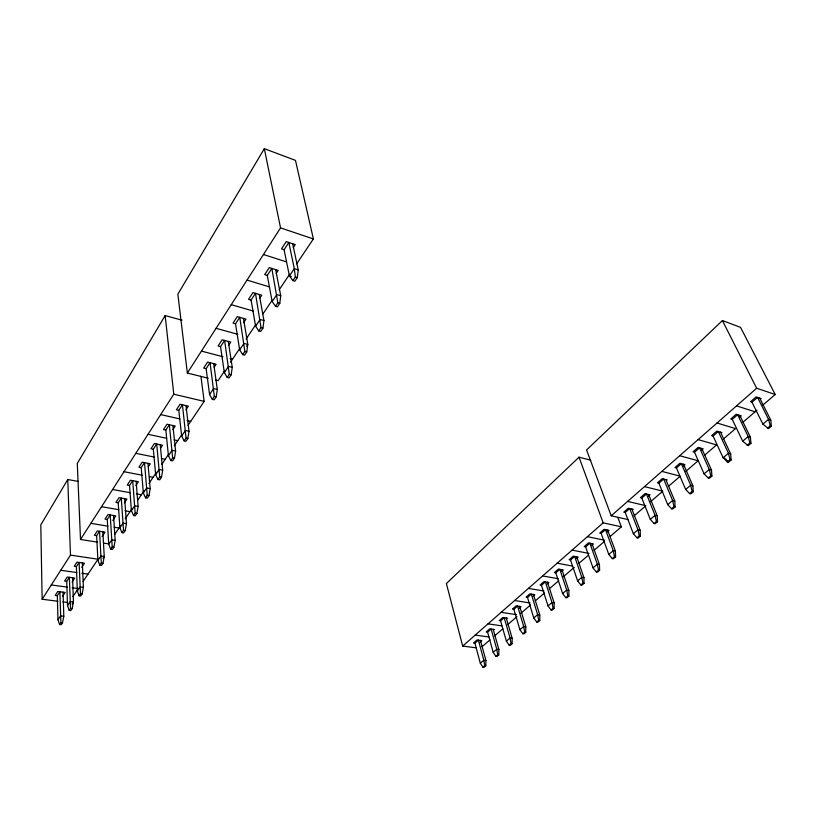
<?xml version="1.0" encoding="UTF-8"?>
<svg xmlns="http://www.w3.org/2000/svg" width="816" height="816" viewBox="0 0 816 816"><rect width="100%" height="100%" fill="white"/><g stroke="black" fill="none" stroke-linecap="round" stroke-linejoin="round"><path stroke-width="1.22" d="M532.909 596.363L534.817 594.711L529.9 593.895L526.085 597.22L527.493 597.445L533.776 617.947L536.755 622.016L537.826 622.169L539.774 620.537L539.794 614.989L533.419 594.476M519.211 608.226L521.077 606.614L516.181 605.839L512.468 609.083L513.866 609.297L519.904 629.687L522.801 633.736L523.862 633.889L525.759 632.298L525.81 626.79L519.68 606.39M509.194 645.17L511.051 643.61L510.071 638.01L504.196 617.702L500.565 620.864L506.379 641.131L509.194 645.17L510.245 645.313L512.101 643.753L512.173 638.296L506.287 618.018M495.914 656.319L497.729 654.799L496.791 649.25L491.14 629.065L487.591 632.145L493.18 652.3L495.914 656.319L496.964 656.452L498.78 654.932L498.882 649.526L493.211 629.36M482.97 667.202L484.735 665.723L483.827 660.215L478.39 640.142L474.932 643.151L480.308 663.194L482.97 667.202L484.01 667.325L485.775 665.846L485.908 660.47L480.461 640.427M292.893 280.602L295.351 276.971L294.301 268.658L288.833 242.464L284.08 249.727L289.425 275.91L292.893 280.602L294.862 281.214L297.32 277.593L298.228 269.902L292.699 243.739M275.482 306.275L277.838 302.797L271.83 268.413L267.26 275.39L272.167 301.543L275.482 306.275L277.42 306.847L279.786 303.379L280.735 295.749L275.645 269.617M258.754 330.929L261.018 327.593L255.479 293.352L251.083 300.064L255.592 326.155L258.754 330.929L260.671 331.469L262.946 328.134L263.935 320.566L259.253 294.484M242.678 354.623L244.851 351.421L239.751 317.342L235.528 323.799L239.659 349.829L242.678 354.623L244.576 355.133L246.758 351.92L247.789 344.423L243.494 318.403M227.215 377.42L229.306 374.33L224.624 340.435L220.544 346.647L224.339 372.606L227.215 377.42L229.092 377.9L231.193 374.809L232.254 367.373L228.317 341.435M212.323 399.371L214.343 396.392L210.038 362.671L206.122 368.659L209.579 394.526L212.323 399.371L214.19 399.809L216.209 396.841L217.301 389.467L213.7 363.61M184.171 440.875L186.048 438.11L182.437 404.787L178.786 410.366L181.652 436.019L184.171 440.875L185.987 441.262L187.864 438.508L189.006 431.276L186.007 405.623M170.84 460.53L172.645 457.868L169.351 424.748L165.832 430.124L168.422 455.665L170.84 460.53L172.635 460.897L174.451 458.235L175.613 451.064L172.89 425.534M157.967 479.502L159.722 476.921L156.723 444.026L153.316 449.218L155.662 474.626L157.967 479.502L159.752 479.839L161.497 477.268L162.68 470.169L160.222 444.761M145.544 497.821L147.227 495.332L144.514 462.652L141.219 467.67L143.33 492.946L145.544 497.821L147.298 498.137L148.991 495.659L150.195 488.621L147.971 463.335M133.538 515.518L135.16 513.121L132.712 480.655L129.52 485.52L131.407 510.653L133.538 515.518L135.272 515.824L136.904 513.417L138.128 506.45L136.129 481.307M121.921 532.644L123.502 530.318L121.288 498.076L118.208 502.778L119.881 527.779L121.921 532.644L123.644 532.919L125.225 530.594L126.46 523.688L124.675 498.688M110.69 549.199L112.21 546.955L110.231 514.947L107.253 519.496L108.732 544.343L110.69 549.199L112.394 549.464L113.914 547.22L115.168 540.376L113.587 515.518M99.817 565.233L101.296 563.05L99.532 531.277L96.635 535.684L97.93 560.388L99.817 565.233L101.5 565.478L102.979 563.305L104.234 556.522L102.847 531.818M79.081 595.802L80.468 593.752L79.101 562.438L76.388 566.59L77.336 590.978L79.081 595.802L80.723 596.017L82.11 593.977L83.385 587.316L82.345 562.918M69.187 610.388L70.533 608.399L69.35 577.32L66.718 581.339L67.514 605.584L69.187 610.388L70.819 610.582L72.165 608.603L73.44 602.014L72.563 577.759M59.588 624.536L60.894 622.608L59.884 591.763L57.324 595.66L57.977 619.742L59.588 624.536L61.2 624.719L62.506 622.792L63.801 616.264L63.056 592.171M78.54 481.491L67.759 479.512L40.8 524.892L42.136 599.25L57.916 601.239M182.029 320.198L165.158 315.568L77.285 463.478L80.509 539.488L97.461 542.14M296.626 263.864L313.385 238.945L295.474 160.364L264.323 148.675L177.857 294.199L187.354 373.045L208.243 378.236M42.136 599.25L70.472 555.125L67.759 479.512M80.509 539.488L173.777 394.199L165.158 315.568M187.354 373.045L280.541 227.878L264.323 148.675M62.597 596.343L65.168 592.447L57.763 591.478L55.213 595.394L57.324 595.66M72.043 582.063L74.695 578.054L67.208 577.024L64.576 581.053L66.718 581.339M81.763 567.365L84.497 563.224L76.939 562.122L74.225 566.273L76.388 566.59M102.133 536.561L105.04 532.175L97.318 530.92L94.432 535.337L96.635 535.684M112.812 520.435L115.811 515.896L107.998 514.559L105.019 519.119L107.253 519.496M124.44 502.84L126.919 499.096L119.024 497.678L115.954 502.381L118.208 502.778M135.844 485.612L138.404 481.736L130.417 480.226L127.245 485.092L129.52 485.52M148.288 466.803L150.266 463.794L142.198 462.193L138.914 467.221L141.219 467.67M160.487 448.351L162.537 445.24L154.387 443.537L150.98 448.739L153.316 449.218M172.88 429.614L175.236 426.044L166.994 424.228L163.475 429.614L165.832 430.124M185.936 409.867L188.384 406.174L180.05 404.236L176.399 409.816L178.786 410.366M214.149 367.22L216.128 364.232L207.601 362.049L203.684 368.047L206.122 368.659M228.725 345.188L230.775 342.098L222.146 339.772L218.086 345.994L220.544 346.647M243.545 322.779L245.973 319.107L237.252 316.639L233.039 323.095L235.528 323.799M259.876 298.095L261.763 295.229L252.95 292.597L248.564 299.319L251.083 300.064M276.216 273.391L278.185 270.412L269.27 267.617L264.71 274.594L267.26 275.39M293.219 247.687L295.259 244.596L286.253 241.607L281.5 248.88L284.08 249.727M72.889 596.598L77.612 589.58M83.14 581.349L98.022 559.215L70.472 555.125M114.75 534.347L120.391 525.963M125.195 518.803L132.141 508.48M137.812 500.045L144.126 490.661M148.951 483.48L156.458 472.311M161.854 464.304L168.698 454.114M174.267 445.822L181.856 434.551M187.996 425.411L204.163 401.37L200.909 376.247M224.951 370.454L218.076 380.674L215.618 380.062M230.449 362.284L239.986 348.095M246.116 338.987L255.949 324.36M263.007 313.854L272.136 300.288M279.143 289.853L289.639 274.258M57.977 619.742L60.578 615.886L63.801 616.264M67.514 605.584L70.186 601.606L73.44 602.014L72.104 604.003M77.336 590.978L80.101 586.877L83.385 587.316M97.93 560.388L100.878 556.022L104.234 556.522L103.051 558.266M108.732 544.343L111.772 539.835L115.168 540.376M119.881 527.779L123.022 523.117L126.46 523.688M131.407 510.653L134.65 505.838L138.128 506.45M143.33 492.946L146.686 487.958L150.195 488.621M155.662 474.626L159.13 469.465L162.68 470.169M168.422 455.665L172.023 450.32L175.613 451.064M181.652 436.019L185.375 430.471L189.006 431.276M209.579 394.526L213.588 388.569L217.301 389.467M224.339 372.606L228.5 366.415L232.254 367.373M239.659 349.829L243.994 343.403L247.789 344.423L246.554 346.259M255.592 326.155L260.1 319.474L263.935 320.566M272.167 301.543L276.859 294.576L280.735 295.749M590.825 460.214L579.013 457.174L446.383 583.542L462.682 646.068L476.391 647.853M762.736 405.215L775.2 394.495L740.54 327.359L722.405 320.555L586.561 449.983L611.215 515.794L628.228 519.619M462.682 646.068L603.177 522.842L621.374 526.83L617.783 517.364M611.215 515.794L756.656 388.243L775.2 394.495M513.866 609.297L517.589 606.064L523.699 626.484L524.708 632.145L522.801 633.736M527.493 597.445L531.308 594.13L537.662 614.662L538.713 620.374L536.755 622.016M541.467 585.296L545.384 581.89L552.004 602.534L553.085 608.308L551.075 609.991L548.015 605.911L541.467 585.296L540.059 585.052L543.976 581.645L548.903 582.502L547.342 583.868M555.808 572.822L559.827 569.333L566.712 590.09L567.824 595.915L565.774 597.638L562.622 593.558L555.808 572.822L554.39 572.567L558.409 569.068L563.366 569.986L561.755 571.373M570.527 560.031L574.648 556.441L581.808 577.32L582.971 583.195L580.859 584.97L577.606 580.87L570.527 560.031L569.099 559.756L573.23 556.165L578.197 557.134L576.545 558.562M585.633 546.893L589.866 543.211L597.322 564.203L598.516 570.129L596.353 571.955L593.008 567.844L585.633 546.893L584.205 546.608L588.438 542.926L593.426 543.946L591.733 545.414M601.137 533.409L605.492 529.625L613.255 550.718L614.499 556.716L612.265 558.583L608.818 554.472L601.137 533.409L599.709 533.103L604.054 529.319L609.062 530.39L607.318 531.899M625.209 512.479L629.738 508.541L637.979 529.798L639.295 535.877L636.98 537.826L633.359 533.705L625.209 512.479L623.761 512.152L628.289 508.205L633.328 509.378M641.804 498.046L646.466 493.996L655.054 515.355L656.421 521.495L654.024 523.505L650.301 519.374L641.804 498.046L640.366 497.699L645.017 493.649L650.066 494.873L648.2 496.495M658.879 483.205L663.663 479.043L672.608 500.504L674.026 506.705L671.568 508.766L667.723 504.635L658.879 483.205L657.431 482.837L662.215 478.666L667.274 479.971M683.339 466.058L684.981 464.63L679.901 463.264L674.975 467.548L676.433 467.935L681.36 463.651L690.683 485.214L692.152 491.477L693.253 491.752L692.876 485.775L683.533 464.243M701.505 450.31L703.198 448.851L698.108 447.403L693.039 451.819L694.498 452.227L699.567 447.821L709.288 469.465L710.818 475.799L711.919 476.095L711.491 470.067L701.75 448.433M721.956 432.602L716.856 431.083L711.634 435.622L713.092 436.06L718.315 431.511L728.453 453.257L730.045 459.653L731.146 459.959L730.657 453.89L720.508 432.164M739.48 417.415L741.275 415.864L736.165 414.263L730.789 418.945L732.248 419.404L737.633 414.722L748.201 436.55L749.853 443.006L750.955 443.333L750.404 437.213L739.816 415.405M761.175 398.626L756.065 396.933L750.526 401.758L751.985 402.237L757.534 397.412L768.56 419.332L770.273 425.85L771.375 426.197L770.763 420.026L759.727 398.137M480.104 642.11L481.838 640.611L477.013 639.958L473.555 642.967L474.932 643.151M481.94 646.782L490.028 639.815M494.578 635.909L502.87 628.779M507.521 624.77L516.967 616.651M520.659 613.469L530.604 604.921M535.184 600.974L544.445 593.008M549.148 588.968L558.644 580.788M563.285 576.8L574.25 567.375M578.911 563.356L588.285 555.298M594.007 550.372L604.595 541.263M610.205 536.428L621.374 526.83M634.012 515.957L645.905 505.726L627.626 501.401M650.607 501.677L662.827 491.161L644.497 486.611M668.324 486.438L680.238 476.187L661.858 471.383M685.889 471.322L698.139 460.785L679.718 455.726M704.585 455.236L716.56 444.934L698.098 439.6M723.2 439.222L735.532 428.614L717.029 422.994M742.978 422.219L756.983 410.162M480.308 663.194L483.827 660.215L485.908 660.47M493.18 652.3L496.791 649.25L498.882 649.526M506.379 641.131L510.071 638.01L512.173 638.296M519.904 629.687L523.699 626.484L525.81 626.79M533.776 617.947L537.662 614.662L539.794 614.989M548.015 605.911L552.004 602.534L554.135 602.881L554.146 608.471L552.146 610.154L551.075 609.991M562.622 593.558L566.712 590.09L568.854 590.458L568.905 596.098L566.845 597.822L565.774 597.638M577.606 580.87L581.808 577.32L583.96 577.708L584.042 583.389L581.93 585.164L580.859 584.97M593.008 567.844L597.322 564.203L599.474 564.611L599.597 570.333L597.434 572.159L596.353 571.955M608.818 554.472L613.255 550.718L615.417 551.157L615.58 556.93L613.346 558.797L612.265 558.583M633.359 533.705L637.979 529.798L640.152 530.278L640.387 536.112L638.061 538.06L636.98 537.826M650.301 519.374L655.054 515.355L657.237 515.865L657.512 521.75L655.115 523.75L654.024 523.505M667.723 504.635L672.608 500.504L674.801 501.034L675.128 506.96L672.67 509.031L671.568 508.766M693.253 491.752L690.724 493.874L689.622 493.598L685.654 489.467L690.683 485.214L692.876 485.775M711.919 476.095L709.308 478.278L708.217 477.982L704.106 473.851L709.288 469.465L711.491 470.067M750.955 443.333L748.19 445.658L742.703 441.201L748.201 436.55L750.404 437.213M771.375 426.197L768.529 428.594L762.889 424.126L768.56 419.332L770.763 420.026M689.622 493.598L692.152 491.477M708.217 477.982L710.818 475.799M713.092 436.06L723.119 457.776L727.362 461.907L730.045 459.653M747.089 445.332L749.853 443.006M767.428 428.247L770.273 425.85M727.362 461.907L728.464 462.213L731.146 459.959M60.894 622.608L62.506 622.792M484.735 665.723L485.775 665.846M70.533 608.399L72.165 608.603M62.771 601.851L67.626 602.463M497.729 654.799L498.78 654.932M80.468 593.752L82.11 593.977M51.296 584.98L67.238 587.102M72.145 587.765L78.285 588.581M511.051 643.61L512.101 643.753M475.198 635.093L488.978 636.98M487.591 632.145L486.203 631.951L489.753 628.861L494.598 629.554M60.741 570.282L76.847 572.546M81.804 573.24L88.006 574.117M524.708 632.145L525.759 632.298M488.019 623.852L501.86 625.852M500.565 620.864L499.178 620.66L502.809 617.498L507.674 618.222M101.296 563.05L102.979 563.305M538.713 620.374L539.774 620.537M501.157 612.326L516.497 614.662M103.51 543.089L108.355 543.854M112.21 546.955L113.914 547.22M553.085 608.308L554.146 608.471M514.631 600.505L530.033 602.983M90.862 523.352L107.998 526.187M114.118 527.197L119.014 528.003M123.502 530.318L125.225 530.594M528.452 588.387L543.915 591.008M567.824 595.915L568.905 596.098M135.16 513.121L136.904 513.417M101.551 506.695L118.871 509.714M125.062 510.785L130.009 511.652M542.62 575.953L558.154 578.728M582.971 583.195L584.042 583.389M147.227 495.332L148.991 495.659M112.598 489.498L130.111 492.701M136.364 493.843L141.362 494.761M598.516 570.129L599.597 570.333M557.165 563.203L572.761 566.131M124.012 471.709L142.188 475.218M149.461 476.615L153.092 477.319M159.722 476.921L161.497 477.268M572.098 550.106L588.958 553.442M614.499 556.716L615.58 556.93M135.823 453.319L154.193 457.052M161.537 458.541L165.22 459.296M172.645 457.868L174.451 458.235M587.428 536.663L604.35 540.182M148.033 434.296L166.607 438.263M174.043 439.855L177.755 440.64M186.048 438.11L187.864 438.508M639.295 535.877L640.387 536.112M160.681 414.599L179.908 418.924M187.119 420.536L190.73 421.352M656.421 521.495L657.512 521.75M173.777 394.199L204.163 401.37M214.343 396.392L216.209 396.841M674.026 506.705L675.128 506.96M229.306 374.33L231.193 374.809M201.44 351.104L222.952 356.725M230.112 358.591L232.509 359.224M244.851 351.421L246.758 351.92M216.056 328.328L237.803 334.305M261.018 327.593L262.946 328.134M725.312 458.388L723.119 457.776L728.453 453.257L730.657 453.89M231.244 304.674L253.235 311.029M277.838 302.797L279.786 303.379M247.034 280.092L269.627 286.957M295.351 276.971L297.32 277.593M291.383 276.522L289.425 275.91L294.301 268.658L298.228 269.902M263.446 254.51L286.304 261.824M736.542 405.878L755.065 411.815M280.541 227.878L313.385 238.945M726.097 459.347L728.464 462.213M722.405 320.555L756.656 388.243M751.985 402.237L762.889 424.126M732.248 419.404L742.703 441.201M694.498 452.227L704.106 473.851M676.433 467.935L685.654 489.467M665.836 479.594L674.801 501.034M648.628 494.527L657.237 515.865M631.89 509.041L640.152 530.278M607.634 530.084L615.417 551.157M579.013 457.174L603.177 522.842M591.998 543.65L599.474 564.611M576.779 556.859L583.96 577.708M561.949 569.721L568.854 590.458M547.495 582.257L554.135 602.881"/></g></svg>
